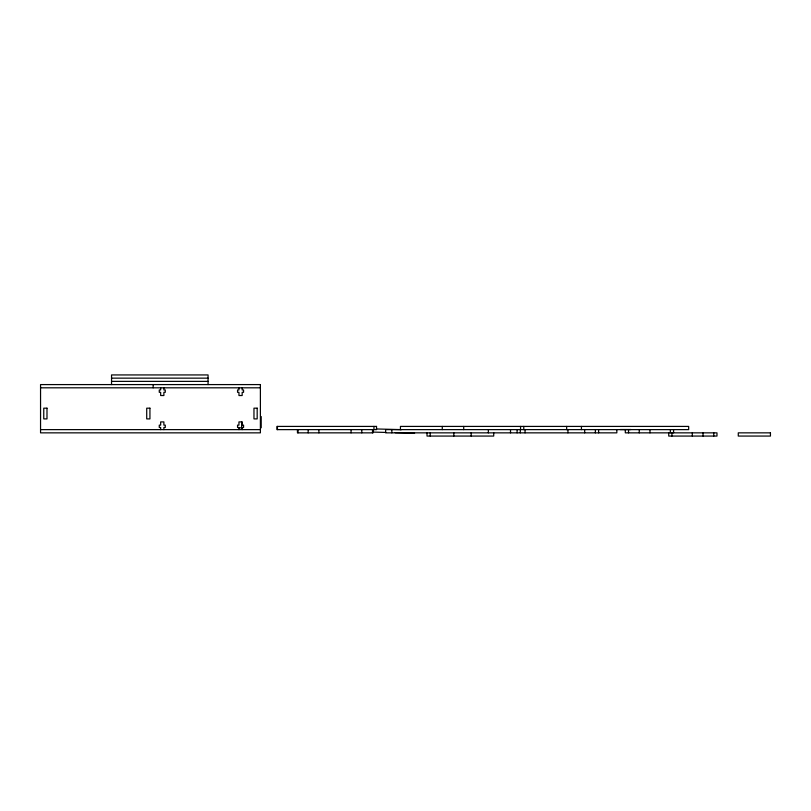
<?xml version="1.0" encoding="UTF-8"?>
<svg xmlns="http://www.w3.org/2000/svg" width="811" height="811" viewBox="0 0 811 811"><rect width="100%" height="100%" fill="white"/><g stroke="black" fill="none" stroke-linecap="round" stroke-linejoin="round"><path stroke-width="1.22" d="M372.736 429.942L372.685 432.091L385.864 432.435M111.543 378.149L208.062 378.149M111.543 381.373L208.062 381.373M40.55 387.81L260.392 387.81M238.799 427.802L242.621 427.802M620.263 429.526L630.988 429.526M40.55 429.627L260.392 429.627M376.365 428.968L401.516 429.627M395.21 432.679L414.593 433.186M713.761 432.851L713.761 436.065M703.036 432.851L703.036 436.065M692.31 432.851L692.31 436.065M673.576 429.627L673.576 432.851M671.934 432.851L671.934 436.065M670.352 429.627L670.352 432.851M668.72 432.851L668.72 436.065L716.975 436.065L716.975 432.851L625.311 432.851L625.311 429.627M649.976 429.627L649.976 432.851M639.25 429.627L639.25 432.851M628.535 429.627L628.535 432.851M616.836 429.627L616.836 432.851L385.661 432.851L385.661 429.627L688.681 429.627L688.681 426.414L400.441 426.414L400.441 429.627M598.609 429.627L598.609 432.851M595.386 429.627L595.386 432.851M584.67 429.627L584.67 432.851M581.436 426.414L581.436 429.627M567.943 429.627L567.943 432.851M566.666 426.414L566.666 429.627M525.052 429.627L525.052 432.851M523.774 426.414L523.774 429.627M520.55 426.414L520.55 429.627M520.317 429.627L520.317 432.851M517.104 429.627L517.104 432.851M510.514 429.627L510.514 432.851M493.717 432.851L493.717 436.065L427.012 436.065L427.012 432.851M488.364 429.627L488.364 432.851M471.191 432.851L471.191 436.065M463.72 426.414L463.72 429.627M453.815 432.851L453.815 436.065M442.269 426.414L442.269 429.627M430.225 432.851L430.225 436.065M391.845 429.627L391.845 432.851M373.952 426.414L373.952 429.627M373.08 429.627L373.08 432.851L297.444 432.851L297.444 429.627M372.513 429.627L372.513 432.851M361.787 429.627L361.787 432.851M351.062 429.627L351.062 432.851M318.895 429.627L318.895 432.851M308.17 429.627L308.17 432.851M298.012 429.627L298.012 432.851M277.443 426.414L277.443 429.627M261.203 416.55L261.203 427.802M242.165 387.81L242.165 389.949L243.564 389.949L243.564 392.311L242.165 392.311L242.165 395.525L238.951 395.525L238.951 392.311L237.552 392.311L237.552 389.949L238.951 389.949L238.951 387.81M242.165 429.627L242.165 427.488L243.564 427.488L243.564 425.126L242.165 425.126L242.165 421.913L238.951 421.913L238.951 425.126L237.552 425.126L237.552 427.488L238.951 427.488L238.951 429.627M241.627 421.548L241.627 427.802M208.062 384.586L208.062 374.935L111.543 374.935L111.543 384.586M163.883 387.81L163.883 389.949L165.272 389.949L165.272 392.311L163.883 392.311L163.883 395.525L160.659 395.525L160.659 392.311L159.27 392.311L159.27 389.949L160.659 389.949L160.659 387.81M163.883 429.627L163.883 427.488L165.272 427.488L165.272 425.126L163.883 425.126L163.883 421.913L160.659 421.913L160.659 425.126L159.27 425.126L159.27 427.488L160.659 427.488L160.659 429.627M153.157 384.586L153.157 387.81M260.392 384.586L40.55 384.586L40.55 432.851L260.392 432.851L260.392 384.586M46.987 408.176L43.764 408.176L43.764 418.902L46.987 418.902L46.987 408.176M149.934 408.176L146.72 408.176L146.72 418.902L149.934 418.902L149.934 408.176M257.178 408.176L253.965 408.176L253.965 418.902L257.178 418.902L257.178 408.176M376.527 426.414L276.987 426.414L276.987 429.627L376.527 429.627L376.527 426.414M770.45 432.851L738.274 432.851L738.274 436.065L770.45 436.065L770.45 432.851"/></g></svg>
